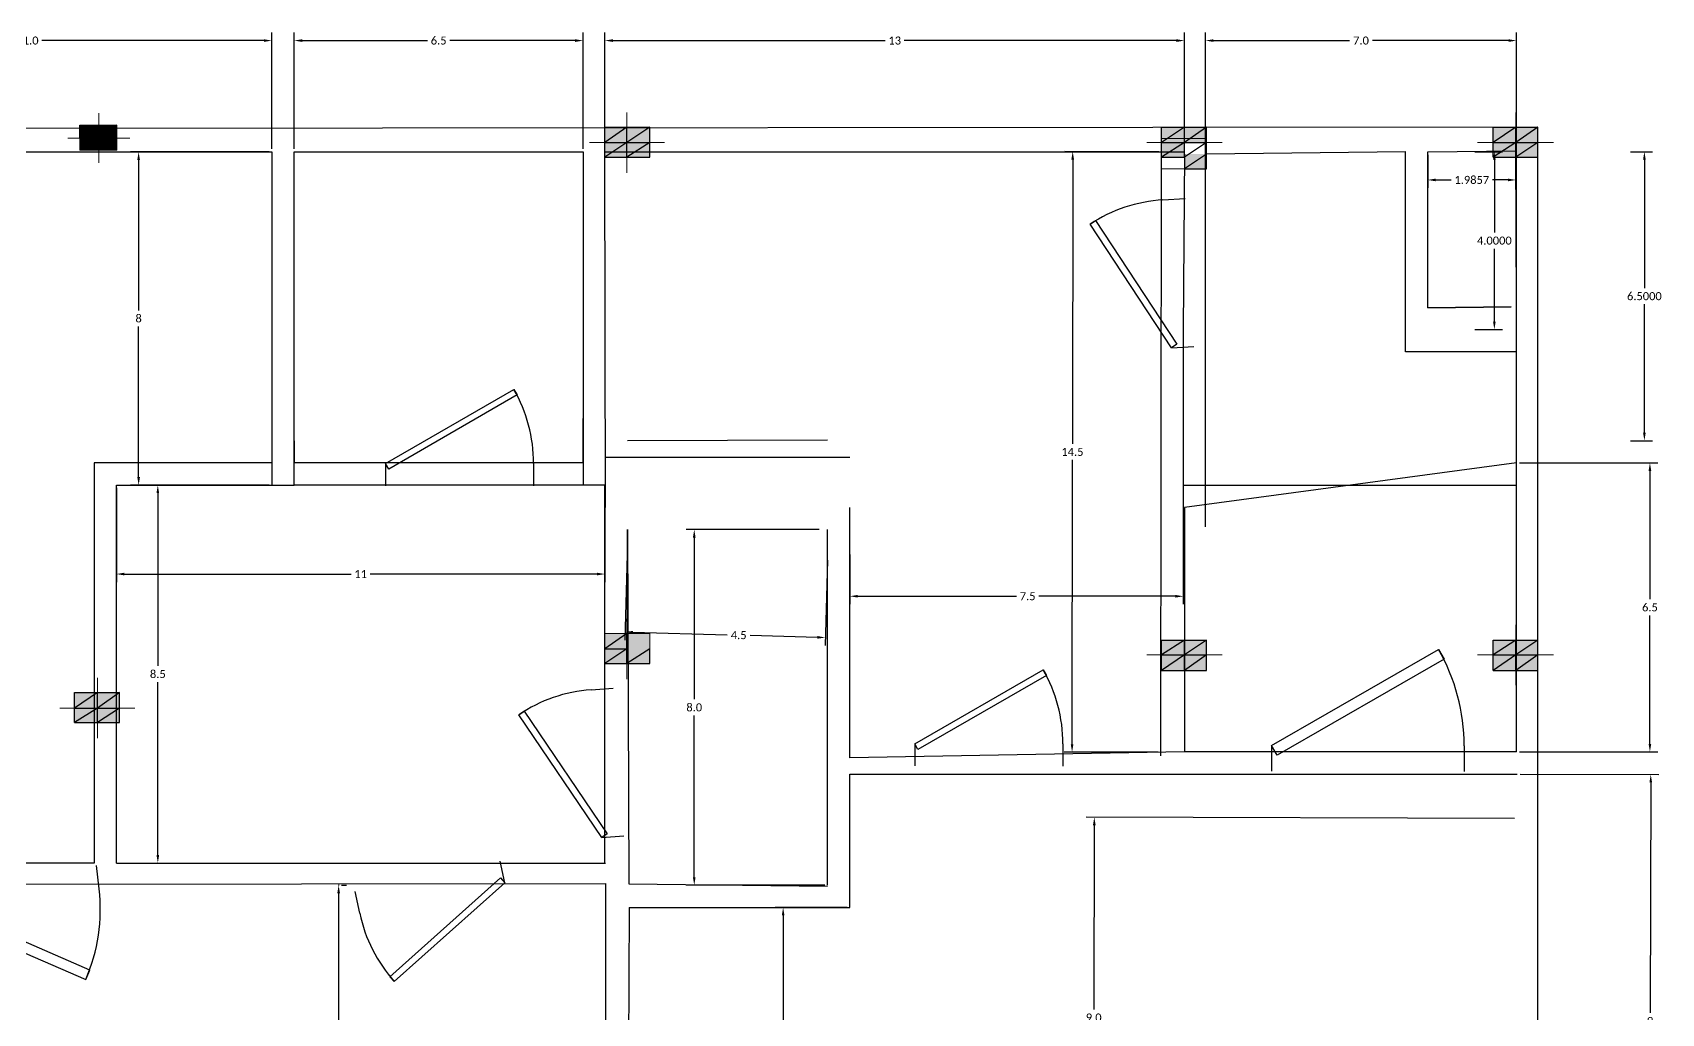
# Model space of a CAD drawing. Header units: feet. Extents: x 12482 to 12686, y -990 to -840.
# Drawn here: x 12614.11 to 12650.76, y -917.88 to -895.82 of the extents above; entities that cross this region are included whole.
import ezdxf

# ---------------------------------------------------------------- set-up
doc = ezdxf.new("R2010")
doc.units = ezdxf.units.FT
doc.layers.get('0').update_dxf_attribs({"true_color": 0xffffff})
doc.layers.add('Layer1', color=7, linetype='Continuous')
doc.styles.get("Standard").update_dxf_attribs({"font": 'calibri.ttf'})
doc.dimstyles.get("Standard").update_dxf_attribs({"dimtxt": 0.18, "dimasz": 0.18, "dimexe": 0.18, "dimexo": 0.0625, "dimgap": 0.09, "dimtad": 0, "dimtih": 1, "dimtoh": 1, "dimdec": 4, "dimzin": 0, "dimdsep": 46, "dimtxsty": 'Standard', "dimcen": 0.09, "dimadec": 0, "dimazin": 0, "dimtfac": 1, "dimtdec": 4, "dimtofl": 0, "dimtmove": 0, "dimatfit": 3, "dimfxl": 1, "dimtolj": 1, "dimtzin": 0, "dimarcsym": 0})

# ---------------------------------------------------------------- blocks, each defined once
blk = doc.blocks.new('*U32')
at = {"transparency": 33554687}
for p, q in [((0, 0), (0, 100)), ((750, 0), (750, 100))]:
    blk.add_line(p, q, dxfattribs=at)
blk.add_lwpolyline([(0, 0), (649.5, -375), (671.4, -337.1), (21.9, 37.9)], close=True, dxfattribs=at)
blk.add_arc((0, 0), 750, 330, 0, dxfattribs=at)
blk = doc.blocks.new('*U10')
for p, q in [((0, 0), (0, -100)), ((750, 0), (750, -100))]:
    blk.add_line(p, q)
blk.add_lwpolyline([(0, 0), (649.5, 375), (671.4, 337.1), (21.9, -37.9)], close=True)
blk.add_arc((0, 0), 750, 0, 30)
blk = doc.blocks.new('*U30')
at = {"transparency": 33554687}
for p, q in [((0, 0), (0, -6)), ((40, 0), (40, -6))]:
    blk.add_line(p, q, dxfattribs=at)
blk.add_lwpolyline([(0, 0), (34.64, 20), (35.52, 18.48), (0.87, -1.52)], close=True, dxfattribs=at)
blk.add_arc((0, 0), 40, 0, 30, dxfattribs=at)
blk = doc.blocks.new('*U31')
at = {"transparency": 33554687}
for p, q in [((0, 0), (0, -6)), ((40, 0), (40, -6))]:
    blk.add_line(p, q, dxfattribs=at)
blk.add_lwpolyline([(0, 0), (34.64, 20), (35.52, 18.48), (0.87, -1.52)], close=True, dxfattribs=at)
blk.add_arc((0, 0), 40, 0, 30, dxfattribs=at)
blk = doc.blocks.new('*D38')
at = {"layer": 'Defpoints', "color": 0, "transparency": 16777216}
for p in [(12619.5, -896), (12608.5, -898.5), (12619.5, -898.5)]:
    blk.add_point(p, dxfattribs=at)
at = {"layer": 'Layer1', "color": 0, "lineweight": -2, "transparency": 16777216}
for p, q in [((12608.5, -898.438), (12608.5, -895.82)), ((12619.5, -898.438), (12619.5, -895.82)), ((12608.68, -896), (12613.676, -896)), ((12619.32, -896), (12614.324, -896))]:
    blk.add_line(p, q, dxfattribs=at)
at = {"layer": 'Layer1', "color": 0, "transparency": 16777216}
for points in [[(12608.68, -895.97), (12608.68, -896.03), (12608.5, -896)], [(12619.32, -895.97), (12619.32, -896.03), (12619.5, -896)]]:
    blk.add_solid(points, dxfattribs=at)
at = {"layer": 'Layer1', "color": 0, "transparency": 16777216, "insert": (12614, -896), "char_height": 0.18, "attachment_point": 5}
blk.add_mtext('\\A1;11.0', dxfattribs=at)
blk = doc.blocks.new('*D39')
at = {"layer": 'Defpoints', "color": 0, "transparency": 16777216}
for p in [(12619.5, -898.506), (12616.5, -906), (12619.5, -906)]:
    blk.add_point(p, dxfattribs=at)
at = {"layer": 'Layer1', "color": 0, "lineweight": -2, "transparency": 16777216}
for p, q in [((12619.438, -898.506), (12616.32, -898.506)), ((12616.5, -898.686), (12616.5, -902.068)), ((12616.5, -905.82), (12616.5, -902.432)), ((12619.438, -906), (12616.32, -906))]:
    blk.add_line(p, q, dxfattribs=at)
at = {"layer": 'Layer1', "color": 0, "transparency": 16777216}
for points in [[(12616.47, -898.686), (12616.53, -898.686), (12616.5, -898.506)], [(12616.47, -905.82), (12616.53, -905.82), (12616.5, -906)]]:
    blk.add_solid(points, dxfattribs=at)
at = {"layer": 'Layer1', "color": 0, "transparency": 16777216, "insert": (12616.5, -902.25), "char_height": 0.18, "attachment_point": 5}
blk.add_mtext('\\A1;8', dxfattribs=at)
blk = doc.blocks.new('*D40')
at = {"layer": 'Defpoints', "color": 0, "transparency": 16777216}
for p in [(12626.5, -896), (12620, -898.5), (12626.5, -898.5)]:
    blk.add_point(p, dxfattribs=at)
at = {"layer": 'Layer1', "color": 0, "lineweight": -2, "transparency": 16777216}
for p, q in [((12620, -898.4375), (12620, -895.82)), ((12626.5, -898.4375), (12626.5, -895.82)), ((12620.18, -896), (12622.9962, -896)), ((12626.32, -896), (12623.5038, -896))]:
    blk.add_line(p, q, dxfattribs=at)
at = {"layer": 'Layer1', "color": 0, "transparency": 16777216}
for points in [[(12620.18, -895.97), (12620.18, -896.03), (12620, -896)], [(12626.32, -895.97), (12626.32, -896.03), (12626.5, -896)]]:
    blk.add_solid(points, dxfattribs=at)
at = {"layer": 'Layer1', "color": 0, "transparency": 16777216, "insert": (12623.25, -896), "char_height": 0.18, "attachment_point": 5}
blk.add_mtext('\\A1;6.5', dxfattribs=at)
blk = doc.blocks.new('*D41')
at = {"layer": 'Defpoints', "color": 0, "transparency": 16777216}
for p in [(12640.029, -896), (12626.99, -898.5), (12640.029, -898.5)]:
    blk.add_point(p, dxfattribs=at)
at = {"layer": 'Layer1', "color": 0, "lineweight": -2, "transparency": 16777216}
for p, q in [((12626.99, -898.438), (12626.99, -895.82)), ((12640.029, -898.438), (12640.029, -895.82)), ((12627.17, -896), (12633.297, -896)), ((12639.849, -896), (12633.723, -896))]:
    blk.add_line(p, q, dxfattribs=at)
at = {"layer": 'Layer1', "color": 0, "transparency": 16777216}
for points in [[(12627.17, -895.97), (12627.17, -896.03), (12626.99, -896)], [(12639.849, -895.97), (12639.849, -896.03), (12640.029, -896)]]:
    blk.add_solid(points, dxfattribs=at)
at = {"layer": 'Layer1', "color": 0, "transparency": 16777216, "insert": (12633.51, -896), "char_height": 0.18, "attachment_point": 5}
blk.add_mtext('\\A1;13', dxfattribs=at)
blk = doc.blocks.new('*D42')
at = {"layer": 'Defpoints', "color": 0, "transparency": 16777216}
for p in [(12647.5, -896), (12640.5, -907), (12647.5, -907)]:
    blk.add_point(p, dxfattribs=at)
at = {"layer": 'Layer1', "color": 0, "lineweight": -2, "transparency": 16777216}
for p, q in [((12640.5, -906.938), (12640.5, -895.82)), ((12647.5, -906.938), (12647.5, -895.82)), ((12640.68, -896), (12643.742, -896)), ((12647.32, -896), (12644.258, -896))]:
    blk.add_line(p, q, dxfattribs=at)
at = {"layer": 'Layer1', "color": 0, "transparency": 16777216}
for points in [[(12640.68, -895.97), (12640.68, -896.03), (12640.5, -896)], [(12647.32, -895.97), (12647.32, -896.03), (12647.5, -896)]]:
    blk.add_solid(points, dxfattribs=at)
at = {"layer": 'Layer1', "color": 0, "transparency": 16777216, "insert": (12644, -896), "char_height": 0.18, "attachment_point": 5}
blk.add_mtext('\\A1;7.0', dxfattribs=at)
blk = doc.blocks.new('*D43')
at = {"layer": 'Defpoints', "color": 0, "transparency": 16777216}
for p in [(12647.517, -912.5), (12647.486, -922.513), (12650.488, -922.522)]:
    blk.add_point(p, dxfattribs=at)
at = {"layer": 'Layer1', "color": 0, "lineweight": -2, "transparency": 16777216}
for p, q in [((12647.579, -912.5), (12650.698, -912.51)), ((12650.518, -912.689), (12650.502, -917.872)), ((12650.488, -922.342), (12650.501, -918.236)), ((12647.549, -922.513), (12650.668, -922.523))]:
    blk.add_line(p, q, dxfattribs=at)
at = {"layer": 'Layer1', "color": 0, "transparency": 16777216}
for points in [[(12650.488, -912.689), (12650.548, -912.689), (12650.518, -912.509)], [(12650.458, -922.342), (12650.518, -922.342), (12650.488, -922.522)]]:
    blk.add_solid(points, dxfattribs=at)
at = {"layer": 'Layer1', "color": 0, "transparency": 16777216, "insert": (12650.501, -918.054), "char_height": 0.18, "attachment_point": 5}
blk.add_mtext('\\A1;9', dxfattribs=at)
blk = doc.blocks.new('*D44')
at = {"layer": 'Defpoints', "color": 0, "transparency": 16777216}
for p in [(12647.5, -905.5), (12647.5, -912), (12650.5, -912)]:
    blk.add_point(p, dxfattribs=at)
at = {"layer": 'Layer1', "color": 0, "lineweight": -2, "transparency": 16777216}
for p, q in [((12647.563, -905.5), (12650.68, -905.5)), ((12650.5, -905.68), (12650.5, -908.568)), ((12650.5, -911.82), (12650.5, -908.932)), ((12647.563, -912), (12650.68, -912))]:
    blk.add_line(p, q, dxfattribs=at)
at = {"layer": 'Layer1', "color": 0, "transparency": 16777216}
for points in [[(12650.47, -905.68), (12650.53, -905.68), (12650.5, -905.5)], [(12650.47, -911.82), (12650.53, -911.82), (12650.5, -912)]]:
    blk.add_solid(points, dxfattribs=at)
at = {"layer": 'Layer1', "color": 0, "transparency": 16777216, "insert": (12650.5, -908.75), "char_height": 0.18, "attachment_point": 5}
blk.add_mtext('\\A1;6.5', dxfattribs=at)
blk = doc.blocks.new('*D45')
at = {"layer": 'Defpoints', "color": 0, "transparency": 16777216}
for p in [(12632.5, -915.5), (12631, -922.513), (12632.5, -922.513)]:
    blk.add_point(p, dxfattribs=at)
at = {"layer": 'Layer1', "color": 0, "lineweight": -2, "transparency": 16777216}
for p, q in [((12632.438, -915.5), (12630.82, -915.5)), ((12631, -915.68), (12631, -918.824)), ((12631, -922.333), (12631, -919.189)), ((12632.438, -922.513), (12630.82, -922.513))]:
    blk.add_line(p, q, dxfattribs=at)
at = {"layer": 'Layer1', "color": 0, "transparency": 16777216}
for points in [[(12630.97, -915.68), (12631.03, -915.68), (12631, -915.5)], [(12630.97, -922.333), (12631.03, -922.333), (12631, -922.513)]]:
    blk.add_solid(points, dxfattribs=at)
at = {"layer": 'Layer1', "color": 0, "transparency": 16777216, "insert": (12631, -919.006), "char_height": 0.18, "attachment_point": 5}
blk.add_mtext('\\A1;6', dxfattribs=at)
blk = doc.blocks.new('*D46')
at = {"layer": 'Defpoints', "color": 0, "transparency": 16777216}
for p in [(12621, -915), (12621, -922.513), (12621, -922.513)]:
    blk.add_point(p, dxfattribs=at)
at = {"layer": 'Layer1', "color": 0, "lineweight": -2, "transparency": 16777216}
for p, q in [((12621.063, -915), (12621.18, -915)), ((12621, -915.18), (12621, -918.574)), ((12621, -922.333), (12621, -918.939)), ((12621.063, -922.513), (12621.18, -922.513))]:
    blk.add_line(p, q, dxfattribs=at)
at = {"layer": 'Layer1', "color": 0, "transparency": 16777216}
for points in [[(12620.97, -915.18), (12621.03, -915.18), (12621, -915)], [(12620.97, -922.333), (12621.03, -922.333), (12621, -922.513)]]:
    blk.add_solid(points, dxfattribs=at)
at = {"layer": 'Layer1', "color": 0, "transparency": 16777216, "insert": (12621, -918.756), "char_height": 0.18, "attachment_point": 5}
blk.add_mtext('\\A1;6.5', dxfattribs=at)
blk = doc.blocks.new('*D47')
at = {"layer": 'Defpoints', "color": 0, "transparency": 16777216}
for p in [(12616, -906), (12616.932, -906), (12616, -914.5)]:
    blk.add_point(p, dxfattribs=at)
at = {"layer": 'Layer1', "color": 0, "lineweight": -2, "transparency": 16777216}
for p, q in [((12616.063, -906), (12617.112, -906)), ((12616.932, -906.18), (12616.932, -910.068)), ((12616.932, -914.32), (12616.932, -910.432)), ((12616.063, -914.5), (12617.112, -914.5))]:
    blk.add_line(p, q, dxfattribs=at)
at = {"layer": 'Layer1', "color": 0, "transparency": 16777216}
for points in [[(12616.902, -906.18), (12616.962, -906.18), (12616.932, -906)], [(12616.902, -914.32), (12616.962, -914.32), (12616.932, -914.5)]]:
    blk.add_solid(points, dxfattribs=at)
at = {"layer": 'Layer1', "color": 0, "transparency": 16777216, "insert": (12616.932, -910.25), "char_height": 0.18, "attachment_point": 5}
blk.add_mtext('\\A1;8.5', dxfattribs=at)
blk = doc.blocks.new('*D48')
at = {"layer": 'Defpoints', "color": 0, "transparency": 16777216}
for p in [(12616, -906), (12626.99, -906), (12616, -908)]:
    blk.add_point(p, dxfattribs=at)
at = {"layer": 'Layer1', "color": 0, "lineweight": -2, "transparency": 16777216}
for p, q in [((12616, -906.063), (12616, -908.18)), ((12626.99, -906.063), (12626.99, -908.18)), ((12616.18, -908), (12621.281, -908)), ((12626.81, -908), (12621.709, -908))]:
    blk.add_line(p, q, dxfattribs=at)
at = {"layer": 'Layer1', "color": 0, "transparency": 16777216}
for points in [[(12616.18, -907.97), (12616.18, -908.03), (12616, -908)], [(12626.81, -907.97), (12626.81, -908.03), (12626.99, -908)]]:
    blk.add_solid(points, dxfattribs=at)
at = {"layer": 'Layer1', "color": 0, "transparency": 16777216, "insert": (12621.495, -908), "char_height": 0.18, "attachment_point": 5}
blk.add_mtext('\\A1;11', dxfattribs=at)
blk = doc.blocks.new('*D51')
at = {"layer": 'Defpoints', "color": 0, "transparency": 16777216}
for p in [(12627.492, -907.5), (12632, -907.625), (12631.95, -909.429)]:
    blk.add_point(p, dxfattribs=at)
at = {"layer": 'Layer1', "color": 0, "lineweight": -2, "transparency": 16777216}
for p, q in [((12627.491, -907.563), (12627.437, -909.484)), ((12631.998, -907.687), (12631.945, -909.609)), ((12627.622, -909.309), (12629.742, -909.368)), ((12631.77, -909.424), (12630.258, -909.382))]:
    blk.add_line(p, q, dxfattribs=at)
at = {"layer": 'Layer1', "color": 0, "transparency": 16777216}
for points in [[(12627.623, -909.279), (12627.621, -909.339), (12627.442, -909.304)], [(12631.771, -909.394), (12631.769, -909.454), (12631.95, -909.429)]]:
    blk.add_solid(points, dxfattribs=at)
at = {"layer": 'Layer1', "color": 0, "transparency": 16777216, "insert": (12630, -909.375), "char_height": 0.18, "attachment_point": 5}
blk.add_mtext('\\A1;4.5', dxfattribs=at)
blk = doc.blocks.new('*D52')
at = {"layer": 'Defpoints', "color": 0, "transparency": 16777216}
for p in [(12629, -907), (12631.875, -907), (12632, -915)]:
    blk.add_point(p, dxfattribs=at)
at = {"layer": 'Layer1', "color": 0, "lineweight": -2, "transparency": 16777216}
for p, q in [((12631.813, -907), (12628.82, -907)), ((12629, -907.18), (12629, -910.818)), ((12629, -914.82), (12629, -911.182)), ((12631.938, -915), (12628.82, -915))]:
    blk.add_line(p, q, dxfattribs=at)
at = {"layer": 'Layer1', "color": 0, "transparency": 16777216}
for points in [[(12628.97, -907.18), (12629.03, -907.18), (12629, -907)], [(12628.97, -914.82), (12629.03, -914.82), (12629, -915)]]:
    blk.add_solid(points, dxfattribs=at)
at = {"layer": 'Layer1', "color": 0, "transparency": 16777216, "insert": (12629, -911), "char_height": 0.18, "attachment_point": 5}
blk.add_mtext('\\A1;8.0', dxfattribs=at)
blk = doc.blocks.new('*D53')
at = {"layer": 'Defpoints', "color": 0, "transparency": 16777216}
for p in [(12640, -905.5), (12632.5, -907.5), (12640, -908.5)]:
    blk.add_point(p, dxfattribs=at)
at = {"layer": 'Layer1', "color": 0, "lineweight": -2, "transparency": 16777216}
for p, q in [((12640, -905.562), (12640, -908.68)), ((12632.5, -907.562), (12632.5, -908.68)), ((12632.68, -908.5), (12636.246, -908.5)), ((12639.82, -908.5), (12636.754, -908.5))]:
    blk.add_line(p, q, dxfattribs=at)
at = {"layer": 'Layer1', "color": 0, "transparency": 16777216}
for points in [[(12632.68, -908.47), (12632.68, -908.53), (12632.5, -908.5)], [(12639.82, -908.47), (12639.82, -908.53), (12640, -908.5)]]:
    blk.add_solid(points, dxfattribs=at)
at = {"layer": 'Layer1', "color": 0, "transparency": 16777216, "insert": (12636.5, -908.5), "char_height": 0.18, "attachment_point": 5}
blk.add_mtext('\\A1;7.5', dxfattribs=at)
blk = doc.blocks.new('*D54')
at = {"layer": 'Defpoints', "color": 0, "transparency": 16777216}
for p in [(12637.514, -898.498), (12639.514, -898.5), (12639.5, -912.01)]:
    blk.add_point(p, dxfattribs=at)
at = {"layer": 'Layer1', "color": 0, "lineweight": -2, "transparency": 16777216}
for p, q in [((12639.452, -898.5), (12637.334, -898.498)), ((12637.514, -898.678), (12637.507, -905.071)), ((12637.5, -911.828), (12637.507, -905.434)), ((12639.438, -912.01), (12637.32, -912.007))]:
    blk.add_line(p, q, dxfattribs=at)
at = {"layer": 'Layer1', "color": 0, "transparency": 16777216}
for points in [[(12637.484, -898.678), (12637.544, -898.678), (12637.514, -898.498)], [(12637.47, -911.828), (12637.53, -911.828), (12637.5, -912.008)]]:
    blk.add_solid(points, dxfattribs=at)
at = {"layer": 'Layer1', "color": 0, "transparency": 16777216, "insert": (12637.507, -905.253), "char_height": 0.18, "attachment_point": 5}
blk.add_mtext('\\A1;14.5', dxfattribs=at)
blk = doc.blocks.new('*D55')
at = {"layer": 'Defpoints', "color": 0, "transparency": 16777216}
for p in [(12638, -913.471), (12647.514, -913.5), (12647.486, -922.513)]:
    blk.add_point(p, dxfattribs=at)
at = {"layer": 'Layer1', "color": 0, "lineweight": -2, "transparency": 16777216}
for p, q in [((12647.451, -913.5), (12637.82, -913.47)), ((12638, -913.651), (12637.987, -917.795)), ((12637.973, -922.303), (12637.986, -918.159)), ((12647.424, -922.513), (12637.792, -922.483))]:
    blk.add_line(p, q, dxfattribs=at)
at = {"layer": 'Layer1', "color": 0, "transparency": 16777216}
for points in [[(12637.97, -913.651), (12638.03, -913.651), (12638, -913.471)], [(12637.943, -922.303), (12638.003, -922.304), (12637.972, -922.483)]]:
    blk.add_solid(points, dxfattribs=at)
at = {"layer": 'Layer1', "color": 0, "transparency": 16777216, "insert": (12637.986, -917.977), "char_height": 0.18, "attachment_point": 5}
blk.add_mtext('\\A1;9.0', dxfattribs=at)
blk = doc.blocks.new('*D56')
at = {"layer": 'Defpoints', "color": 0, "transparency": 16777216}
for p in [(12646.5, -898.5), (12646.5, -902.5), (12647, -902.5)]:
    blk.add_point(p, dxfattribs=at)
at = {"layer": 'Layer1', "color": 0, "lineweight": -2, "transparency": 16777216}
for p, q in [((12646.563, -898.5), (12647.18, -898.5)), ((12647, -898.68), (12647, -900.318)), ((12647, -902.32), (12647, -900.682)), ((12646.563, -902.5), (12647.18, -902.5))]:
    blk.add_line(p, q, dxfattribs=at)
at = {"layer": 'Layer1', "color": 0, "transparency": 16777216}
for points in [[(12646.97, -898.68), (12647.03, -898.68), (12647, -898.5)], [(12646.97, -902.32), (12647.03, -902.32), (12647, -902.5)]]:
    blk.add_solid(points, dxfattribs=at)
at = {"layer": 'Layer1', "color": 0, "transparency": 16777216, "insert": (12647, -900.5), "char_height": 0.18, "attachment_point": 5}
blk.add_mtext('\\A1;4.0000', dxfattribs=at)
blk = doc.blocks.new('*D101')
at = {"layer": 'Defpoints', "color": 0, "transparency": 16777216}
for p in [(12650, -898.5), (12650.375, -898.5), (12650, -905)]:
    blk.add_point(p, dxfattribs=at)
at = {"layer": 'Layer1', "color": 0, "lineweight": -2, "transparency": 16777216}
for p, q in [((12650.063, -898.5), (12650.555, -898.5)), ((12650.375, -898.68), (12650.375, -901.568)), ((12650.375, -904.82), (12650.375, -901.932)), ((12650.063, -905), (12650.555, -905))]:
    blk.add_line(p, q, dxfattribs=at)
at = {"layer": 'Layer1', "color": 0, "transparency": 16777216}
for points in [[(12650.345, -898.68), (12650.405, -898.68), (12650.375, -898.5)], [(12650.345, -904.82), (12650.405, -904.82), (12650.375, -905)]]:
    blk.add_solid(points, dxfattribs=at)
at = {"layer": 'Layer1', "color": 0, "transparency": 16777216, "insert": (12650.375, -901.75), "char_height": 0.18, "attachment_point": 5}
blk.add_mtext('\\A1;6.5000', dxfattribs=at)
blk = doc.blocks.new('*D102')
at = {"layer": 'Defpoints', "color": 0, "transparency": 16777216}
for p in [(12645.5, -898.51), (12647.486, -898.483), (12645.5, -899.135)]:
    blk.add_point(p, dxfattribs=at)
at = {"layer": 'Layer1', "color": 0, "lineweight": -2, "transparency": 16777216}
for p, q in [((12645.5, -898.573), (12645.5, -899.315)), ((12647.486, -898.546), (12647.486, -899.315)), ((12645.68, -899.135), (12646.026, -899.135)), ((12647.306, -899.135), (12646.959, -899.135))]:
    blk.add_line(p, q, dxfattribs=at)
at = {"layer": 'Layer1', "color": 0, "transparency": 16777216}
for points in [[(12645.68, -899.105), (12645.68, -899.165), (12645.5, -899.135)], [(12647.306, -899.105), (12647.306, -899.165), (12647.486, -899.135)]]:
    blk.add_solid(points, dxfattribs=at)
at = {"layer": 'Layer1', "color": 0, "transparency": 16777216, "insert": (12646.493, -899.135), "char_height": 0.18, "attachment_point": 5}
blk.add_mtext('\\A1;1.9857', dxfattribs=at)

msp = doc.modelspace()

# ---------------------------------------------------------------- hatches: boundary and pattern name
at = {"true_color": 0x000001, "transparency": 33554687}
h = msp.add_hatch(color=1, dxfattribs=at)
h.paths.add_polyline_path([(12615.60183, -898.19212), (12615.60183, -897.90312), (12615.17683, -898.19212)])
h.paths.add_polyline_path([(12615.60183, -897.90312), (12615.17683, -898.19212), (12615.17683, -897.90312)])
h = msp.add_hatch(color=1, dxfattribs=at)
h.paths.add_polyline_path([(12616.00982, -898.19212), (12616.00982, -897.90312), (12615.60183, -898.19212)])
h.paths.add_polyline_path([(12616.00982, -897.90312), (12615.60183, -898.19212), (12615.60183, -897.90312)])
h = msp.add_hatch(color=1, dxfattribs=at)
h.paths.add_polyline_path([(12627.48485, -898.29494), (12627.48485, -897.94478), (12626.99049, -898.29494)])
h.paths.add_polyline_path([(12627.48485, -897.94478), (12626.99049, -898.29494), (12626.99049, -897.94478)])
h = msp.add_hatch(color=1, dxfattribs=at)
h.paths.add_polyline_path([(12627.9998, -898.29494), (12627.9998, -897.94478), (12627.48485, -898.29494)])
h.paths.add_polyline_path([(12627.9998, -897.94478), (12627.48485, -898.29494), (12627.48485, -897.94478)])
h = msp.add_hatch(color=1, dxfattribs=at)
h.paths.add_polyline_path([(12640.02912, -898.29494), (12640.02912, -897.94478), (12639.51417, -898.29494)])
h.paths.add_polyline_path([(12640.02912, -897.94478), (12639.51417, -898.29494), (12639.51417, -897.94478)])
h = msp.add_hatch(color=1, dxfattribs=at)
h.paths.add_polyline_path([(12640.52348, -898.29494), (12640.52348, -897.94478), (12640.02912, -898.29494)])
h.paths.add_polyline_path([(12640.52348, -897.94478), (12640.02912, -898.29494), (12640.02912, -897.94478)])
h = msp.add_hatch(color=1, dxfattribs=at)
h.paths.add_polyline_path([(12647.48565, -898.29494), (12647.48565, -897.94478), (12646.9707, -898.29494)])
h.paths.add_polyline_path([(12647.48565, -897.94478), (12646.9707, -898.29494), (12646.9707, -897.94478)])
h = msp.add_hatch(color=1, dxfattribs=at)
h.paths.add_polyline_path([(12647.98001, -898.29494), (12647.98001, -897.94478), (12647.48565, -898.29494)])
h.paths.add_polyline_path([(12647.98001, -897.94478), (12647.48565, -898.29494), (12647.48565, -897.94478)])
h = msp.add_hatch(color=1, dxfattribs=at)
h.paths.add_polyline_path([(12615.60183, -898.46412), (12615.60183, -898.19212), (12615.17683, -898.46412)])
h.paths.add_polyline_path([(12615.60183, -898.19212), (12615.17683, -898.46412), (12615.17683, -898.19212)])
h = msp.add_hatch(color=1, dxfattribs=at)
h.paths.add_polyline_path([(12616.00982, -898.46412), (12616.00982, -898.19212), (12615.60183, -898.46412)])
h.paths.add_polyline_path([(12616.00982, -898.19212), (12615.60183, -898.46412), (12615.60183, -898.19212)])
h = msp.add_hatch(color=1, dxfattribs=at)
h.paths.add_polyline_path([(12627.48485, -898.62451), (12627.48485, -898.29494), (12626.99049, -898.62451)])
h.paths.add_polyline_path([(12627.48485, -898.29494), (12626.99049, -898.62451), (12626.99049, -898.29494)])
h = msp.add_hatch(color=1, dxfattribs=at)
h.paths.add_polyline_path([(12627.9998, -898.62451), (12627.9998, -898.29494), (12627.48485, -898.62451)])
h.paths.add_polyline_path([(12627.9998, -898.29494), (12627.48485, -898.62451), (12627.48485, -898.29494)])
h = msp.add_hatch(color=1, dxfattribs=at)
h.paths.add_polyline_path([(12640.02912, -898.62451), (12640.02912, -898.29494), (12639.51417, -898.62451)])
h.paths.add_polyline_path([(12640.02912, -898.29494), (12639.51417, -898.62451), (12639.51417, -898.29494)])
h = msp.add_hatch(color=1, dxfattribs=at)
h.paths.add_polyline_path([(12647.48565, -898.62451), (12647.48565, -898.29494), (12646.9707, -898.62451)])
h.paths.add_polyline_path([(12647.48565, -898.29494), (12646.9707, -898.62451), (12646.9707, -898.29494)])
h = msp.add_hatch(color=1, dxfattribs=at)
h.paths.add_polyline_path([(12647.98001, -898.62451), (12647.98001, -898.29494), (12647.48565, -898.62451)])
h.paths.add_polyline_path([(12647.98001, -898.29494), (12647.48565, -898.62451), (12647.48565, -898.29494)])
h = msp.add_hatch(color=1, dxfattribs=at)
h.paths.add_polyline_path([(12640.52465, -898.88125), (12640.52465, -898.55168), (12640.03029, -898.88125)])
h.paths.add_polyline_path([(12640.52465, -898.55168), (12640.03029, -898.88125), (12640.03029, -898.55168)])
h = msp.add_hatch(color=1, dxfattribs=at)
h.paths.add_polyline_path([(12627.48485, -909.68447), (12627.48485, -909.3343), (12626.99049, -909.68447)])
h.paths.add_polyline_path([(12627.48485, -909.3343), (12626.99049, -909.68447), (12626.99049, -909.3343)])
h = msp.add_hatch(color=1, dxfattribs=at)
h.paths.add_polyline_path([(12627.9998, -909.68447), (12627.9998, -909.3343), (12627.48485, -909.68447)])
h.paths.add_polyline_path([(12627.9998, -909.3343), (12627.48485, -909.68447), (12627.48485, -909.3343)])
h = msp.add_hatch(color=1, dxfattribs=at)
h.paths.add_polyline_path([(12640.02912, -909.81862), (12640.02912, -909.48905), (12639.51417, -909.81862)])
h.paths.add_polyline_path([(12640.02912, -909.48905), (12639.51417, -909.81862), (12639.51417, -909.48905)])
h = msp.add_hatch(color=1, dxfattribs=at)
h.paths.add_polyline_path([(12640.52348, -909.81862), (12640.52348, -909.48905), (12640.02912, -909.81862)])
h.paths.add_polyline_path([(12640.52348, -909.48905), (12640.02912, -909.81862), (12640.02912, -909.48905)])
h = msp.add_hatch(color=1, dxfattribs=at)
h.paths.add_polyline_path([(12647.48565, -909.81862), (12647.48565, -909.48905), (12646.9707, -909.81862)])
h.paths.add_polyline_path([(12647.48565, -909.48905), (12646.9707, -909.81862), (12646.9707, -909.48905)])
h = msp.add_hatch(color=1, dxfattribs=at)
h.paths.add_polyline_path([(12647.98001, -909.81862), (12647.98001, -909.48905), (12647.48565, -909.81862)])
h.paths.add_polyline_path([(12647.98001, -909.48905), (12647.48565, -909.81862), (12647.48565, -909.48905)])
h = msp.add_hatch(color=1, dxfattribs=at)
h.paths.add_polyline_path([(12627.48485, -910.01404), (12627.48485, -909.68447), (12626.99049, -910.01404)])
h.paths.add_polyline_path([(12627.48485, -909.68447), (12626.99049, -910.01404), (12626.99049, -909.68447)])
h = msp.add_hatch(color=1, dxfattribs=at)
h.paths.add_polyline_path([(12627.9998, -910.01404), (12627.9998, -909.68447), (12627.48485, -910.01404)])
h.paths.add_polyline_path([(12627.9998, -909.68447), (12627.48485, -910.01404), (12627.48485, -909.68447)])
h = msp.add_hatch(color=1, dxfattribs=at)
h.paths.add_polyline_path([(12640.02912, -910.16879), (12640.02912, -909.81862), (12639.51417, -910.16879)])
h.paths.add_polyline_path([(12640.02912, -909.81862), (12639.51417, -910.16879), (12639.51417, -909.81862)])
h = msp.add_hatch(color=1, dxfattribs=at)
h.paths.add_polyline_path([(12640.52348, -910.16879), (12640.52348, -909.81862), (12640.02912, -910.16879)])
h.paths.add_polyline_path([(12640.52348, -909.81862), (12640.02912, -910.16879), (12640.02912, -909.81862)])
h = msp.add_hatch(color=1, dxfattribs=at)
h.paths.add_polyline_path([(12647.48565, -910.16879), (12647.48565, -909.81862), (12646.9707, -910.16879)])
h.paths.add_polyline_path([(12647.48565, -909.81862), (12646.9707, -910.16879), (12646.9707, -909.81862)])
h = msp.add_hatch(color=1, dxfattribs=at)
h.paths.add_polyline_path([(12647.98001, -910.16879), (12647.98001, -909.81862), (12647.48565, -910.16879)])
h.paths.add_polyline_path([(12647.98001, -909.81862), (12647.48565, -910.16879), (12647.48565, -909.81862)])
h = msp.add_hatch(color=1, dxfattribs=at)
h.paths.add_polyline_path([(12615.57324, -911.01331), (12615.57324, -910.66315), (12615.05828, -911.01331)])
h.paths.add_polyline_path([(12615.57324, -910.66315), (12615.05828, -911.01331), (12615.05828, -910.66315)])
h = msp.add_hatch(color=1, dxfattribs=at)
h.paths.add_polyline_path([(12616.06759, -911.01331), (12616.06759, -910.66315), (12615.57324, -911.01331)])
h.paths.add_polyline_path([(12616.06759, -910.66315), (12615.57324, -911.01331), (12615.57324, -910.66315)])
h = msp.add_hatch(color=1, dxfattribs=at)
h.paths.add_polyline_path([(12615.57324, -911.34289), (12615.57324, -911.01331), (12615.05828, -911.34289)])
h.paths.add_polyline_path([(12615.57324, -911.01331), (12615.05828, -911.34289), (12615.05828, -911.01331)])
h = msp.add_hatch(color=1, dxfattribs=at)
h.paths.add_polyline_path([(12616.06759, -911.34289), (12616.06759, -911.01331), (12615.57324, -911.34289)])
h.paths.add_polyline_path([(12616.06759, -911.01331), (12615.57324, -911.34289), (12615.57324, -911.01331)])

# ---------------------------------------------------------------- linework, layer by layer
at = {"color": 1, "linetype": 'Continuous', "lineweight": 9, "true_color": 0x000001, "transparency": 33554687}
for p, q in [((12615.60183, -898.75311), (12615.60183, -897.63112)), ((12627.48485, -898.97468), (12627.48485, -897.6152)), ((12640.02912, -898.97468), (12640.02912, -897.6152)), ((12647.48565, -898.97468), (12647.48565, -897.6152)), ((12616.29882, -898.19212), (12614.90484, -898.19212)), ((12628.32937, -898.29494), (12626.64032, -898.29494)), ((12640.87365, -898.29494), (12639.1846, -898.29494)), ((12648.33018, -898.29494), (12646.62053, -898.29494)), ((12627.48485, -910.36421), (12627.48485, -909.00473)), ((12640.02912, -910.49836), (12640.02912, -909.13888)), ((12647.48565, -910.49836), (12647.48565, -909.13888)), ((12640.87365, -909.81862), (12639.1846, -909.81862)), ((12648.33018, -909.81862), (12646.62053, -909.81862)), ((12615.57324, -911.69305), (12615.57324, -910.33358)), ((12616.41776, -911.01331), (12614.72871, -911.01331))]:
    msp.add_line(p, q, dxfattribs=at)
at = {"color": 1, "linetype": 'Continuous', "lineweight": -2, "true_color": 0x000001, "transparency": 33554687}
for points in [[(12615.60183, -898.19212), (12615.60183, -897.90312), (12615.17683, -898.19212)], [(12615.60183, -897.90312), (12615.17683, -898.19212), (12615.17683, -897.90312)], [(12616.00982, -898.19212), (12616.00982, -897.90312), (12615.60183, -898.19212)], [(12616.00982, -897.90312), (12615.60183, -898.19212), (12615.60183, -897.90312)], [(12627.48485, -898.29494), (12627.48485, -897.94478), (12626.99049, -898.29494)], [(12627.48485, -897.94478), (12626.99049, -898.29494), (12626.99049, -897.94478)], [(12627.9998, -898.29494), (12627.9998, -897.94478), (12627.48485, -898.29494)], [(12627.9998, -897.94478), (12627.48485, -898.29494), (12627.48485, -897.94478)], [(12640.02912, -898.29494), (12640.02912, -897.94478), (12639.51417, -898.29494)], [(12640.02912, -897.94478), (12639.51417, -898.29494), (12639.51417, -897.94478)], [(12640.52348, -898.29494), (12640.52348, -897.94478), (12640.02912, -898.29494)], [(12640.52348, -897.94478), (12640.02912, -898.29494), (12640.02912, -897.94478)], [(12647.48565, -898.29494), (12647.48565, -897.94478), (12646.9707, -898.29494)], [(12647.48565, -897.94478), (12646.9707, -898.29494), (12646.9707, -897.94478)], [(12647.98001, -898.29494), (12647.98001, -897.94478), (12647.48565, -898.29494)], [(12647.98001, -897.94478), (12647.48565, -898.29494), (12647.48565, -897.94478)], [(12627.48485, -898.62451), (12627.48485, -898.29494), (12626.99049, -898.62451)], [(12627.48485, -898.29494), (12626.99049, -898.62451), (12626.99049, -898.29494)], [(12627.9998, -898.62451), (12627.9998, -898.29494), (12627.48485, -898.62451)], [(12627.9998, -898.29494), (12627.48485, -898.62451), (12627.48485, -898.29494)], [(12640.02912, -898.62451), (12640.02912, -898.29494), (12639.51417, -898.62451)], [(12640.02912, -898.29494), (12639.51417, -898.62451), (12639.51417, -898.29494)], [(12640.52348, -898.29494), (12640.02912, -898.62451), (12640.02912, -898.29494)], [(12647.48565, -898.62451), (12647.48565, -898.29494), (12646.9707, -898.62451)], [(12647.48565, -898.29494), (12646.9707, -898.62451), (12646.9707, -898.29494)], [(12647.98001, -898.62451), (12647.98001, -898.29494), (12647.48565, -898.62451)], [(12647.98001, -898.29494), (12647.48565, -898.62451), (12647.48565, -898.29494)], [(12640.52465, -898.88125), (12640.52465, -898.55168), (12640.03029, -898.88125)], [(12627.48485, -909.68447), (12627.48485, -909.3343), (12626.99049, -909.68447)], [(12640.02912, -909.81862), (12640.02912, -909.48905), (12639.51417, -909.81862)], [(12640.02912, -909.48905), (12639.51417, -909.81862), (12639.51417, -909.48905)], [(12640.52348, -909.81862), (12640.52348, -909.48905), (12640.02912, -909.81862)], [(12640.52348, -909.48905), (12640.02912, -909.81862), (12640.02912, -909.48905)], [(12647.48565, -909.81862), (12647.48565, -909.48905), (12646.9707, -909.81862)], [(12647.48565, -909.48905), (12646.9707, -909.81862), (12646.9707, -909.48905)], [(12647.98001, -909.81862), (12647.98001, -909.48905), (12647.48565, -909.81862)], [(12647.98001, -909.48905), (12647.48565, -909.81862), (12647.48565, -909.48905)], [(12627.48485, -910.01404), (12627.48485, -909.68447), (12626.99049, -910.01404)], [(12627.48485, -909.68447), (12626.99049, -910.01404), (12626.99049, -909.68447)], [(12627.9998, -910.01404), (12627.9998, -909.68447), (12627.48485, -910.01404)], [(12640.02912, -910.16879), (12640.02912, -909.81862), (12639.51417, -910.16879)], [(12640.02912, -909.81862), (12639.51417, -910.16879), (12639.51417, -909.81862)], [(12640.52348, -910.16879), (12640.52348, -909.81862), (12640.02912, -910.16879)], [(12640.52348, -909.81862), (12640.02912, -910.16879), (12640.02912, -909.81862)], [(12647.48565, -910.16879), (12647.48565, -909.81862), (12646.9707, -910.16879)], [(12647.48565, -909.81862), (12646.9707, -910.16879), (12646.9707, -909.81862)], [(12647.98001, -910.16879), (12647.98001, -909.81862), (12647.48565, -910.16879)], [(12647.98001, -909.81862), (12647.48565, -910.16879), (12647.48565, -909.81862)], [(12615.57324, -911.01331), (12615.57324, -910.66315), (12615.05828, -911.01331)], [(12615.57324, -910.66315), (12615.05828, -911.01331), (12615.05828, -910.66315)], [(12616.06759, -911.01331), (12616.06759, -910.66315), (12615.57324, -911.01331)], [(12616.06759, -910.66315), (12615.57324, -911.01331), (12615.57324, -910.66315)], [(12615.57324, -911.34289), (12615.57324, -911.01331), (12615.05828, -911.34289)], [(12615.57324, -911.01331), (12615.05828, -911.34289), (12615.05828, -911.01331)], [(12616.06759, -911.34289), (12616.06759, -911.01331), (12615.57324, -911.34289)], [(12616.06759, -911.01331), (12615.57324, -911.34289), (12615.57324, -911.01331)]]:
    msp.add_lwpolyline(points, close=True, dxfattribs=at)
at = {"color": 1, "linetype": 'Continuous', "lineweight": 9, "true_color": 0x000001, "transparency": 33554687}
for points in [[(12615.17683, -898.46412), (12615.17683, -897.90312), (12616.00982, -897.90312), (12616.00982, -898.46412)], [(12626.99049, -898.62451), (12626.99049, -897.94478), (12627.9998, -897.94478), (12627.9998, -898.62451)], [(12646.9707, -898.62451), (12646.9707, -897.94478), (12647.98001, -897.94478), (12647.98001, -898.62451)], [(12639.51534, -898.88125), (12639.51534, -898.20151), (12640.52465, -898.20151), (12640.52465, -898.88125)], [(12626.99049, -910.01404), (12626.99049, -909.3343), (12627.9998, -909.3343), (12627.9998, -910.01404)], [(12639.51417, -910.16879), (12639.51417, -909.48905), (12640.52348, -909.48905), (12640.52348, -910.16879)], [(12646.9707, -910.16879), (12646.9707, -909.48905), (12647.98001, -909.48905), (12647.98001, -910.16879)], [(12615.05828, -911.34289), (12615.05828, -910.66315), (12616.06759, -910.66315), (12616.06759, -911.34289)]]:
    msp.add_lwpolyline(points, close=True, dxfattribs=at)
at = {"layer": 'Layer1', "transparency": 33554687}
for p, q in [((12647.98001, -897.94478), (12588.5, -898)), ((12647.98001, -923.01273), (12647.98001, -897.94478)), ((12608.5, -898.5), (12619.5, -898.5)), ((12619.5, -898.50577), (12619.5, -906)), ((12620, -898.5), (12626.5, -898.5)), ((12620, -906), (12620, -898.50577)), ((12626.5, -898.50577), (12626.5, -906)), ((12627, -906.5), (12626.99049, -898.5)), ((12626.99049, -898.5), (12640.02912, -898.5)), ((12645, -898.50519), (12640.52465, -898.55168)), ((12645, -903), (12645, -898.49536)), ((12645.5, -898.5), (12647.48565, -898.48327)), ((12645.5, -902.00934, -28.71448), (12645.5, -898.5)), ((12647.5, -901.97759), (12647.48565, -898.48327)), ((12639.50026, -912.08613), (12639.51417, -898.62451)), ((12640.02912, -898.55168), (12640, -902.5)), ((12647.5, -906), (12647.5, -900.97759)), ((12645.5, -902.00934, -28.71448), (12647.375, -901.9888, -28.71448)), ((12647.375, -901.9888, -28.71448), (12645.5, -902.00934, -28.71448)), ((12640, -902.5), (12640, -906.25)), ((12647.5, -903), (12645, -903)), ((12626.5, -905.5), (12626.5, -904.5)), ((12620, -905), (12620, -905.5)), ((12632, -904.98972, -114.86529), (12627.5, -905, -114.86529)), ((12632.5, -905.375, -64.4204), (12626.99049, -905.375, -64.4204)), ((12616, -905.5), (12615.5, -905.5)), ((12615.5, -905.5), (12615.5, -910.5)), ((12619.5, -905.5), (12616, -905.5)), ((12620.5, -905.5), (12620, -905.5)), ((12626.5, -905.5), (12620.5, -905.5)), ((12647.5, -905.5), (12640.02912, -906.5, 57.29697)), ((12616, -914.5), (12616, -906)), ((12616, -906), (12620, -906)), ((12626.99524, -906), (12620, -906)), ((12626.99049, -914.5), (12626.99049, -906)), ((12640.00029, -906, 57.32203), (12647.5, -906, 57.32203)), ((12632.50099, -912.1369, 7.84304), (12632.5, -906.5)), ((12640.02912, -906.5), (12640.02912, -912)), ((12647.5, -912), (12647.5, -906.5)), ((12627.5, -909), (12627.5, -907)), ((12627.5, -907), (12627.5302, -914.9674)), ((12632, -915), (12632, -907)), ((12615.5, -910.5), (12615.5, -914.5)), ((12640.02912, -912), (12632.50099, -912.1369, 7.84304)), ((12647.5, -912), (12640.02912, -912)), ((12632.5, -915.5), (12632.5, -912.5)), ((12632.5, -912.5), (12647.51386, -912.5)), ((12615.5, -914.5), (12606, -914.5)), ((12616, -914.5), (12627, -914.5)), ((12591.5, -915), (12627.00047, -914.96084)), ((12626.99996, -914.96084), (12627, -922.51273)), ((12627.5302, -914.9674), (12632, -915.02179)), ((12627.53742, -915.5), (12627.50565, -922.51273)), ((12627.53289, -915.5), (12632.5, -915.5))]:
    msp.add_line(p, q, dxfattribs=at)

# ---------------------------------------------------------------- block references
at = {"layer": 'Layer1', "color": 67, "true_color": 0x727430, "transparency": 33554687}
for name, p, xscale, yscale, zscale, rotation in [('*U30', (12639.73744, -902.91223), 0.08333333333333333, 0.08333333333333333, 0.08333333333333333, 93.354992634289), ('*U10', (12641.98413, -911.85646), 0.005782133248314967, 0.005782133248314967, 0.005782133248314967, 359.9146827342109), ('*U30', (12633.96135, -911.81652), 0.08333333333333336, 0.08333333333333336, 0.08333333333333336, 359.9146827342109), ('*U30', (12626.92041, -913.92709), 0.08333333333333334, 0.08333333333333334, 0.08333333333333334, 94.1226092319367)]:
    msp.add_blockref(name, p, dxfattribs=dict(at, xscale=xscale, yscale=yscale, zscale=zscale, rotation=rotation))
at = {"layer": 'Layer1', "color": 67, "true_color": 0x727430, "transparency": 33554687, "xscale": 0.08333333333333333, "yscale": 0.08333333333333333, "zscale": 0.08333333333333333}
msp.add_blockref('*U30', (12622.0537, -905.51239), dxfattribs=at)
at = {"layer": 'Layer1', "color": 236, "true_color": 0x6d0333, "transparency": 33554687}
for name, p, xscale, yscale, zscale, rotation in [('*U32', (12611.66196, -915.53615), 0.005302415007376883, 0.005302415007376883, 0.005302415007376883, 6.522603493193984), ('*U31', (12624.73802, -914.94618), 0.08333333333333336, 0.08333333333333336, 0.08333333333333336, 191.789277795718)]:
    msp.add_blockref(name, p, dxfattribs=dict(at, xscale=xscale, yscale=yscale, zscale=zscale, rotation=rotation))
at = {"layer": 'Layer1', "transparency": 33554687, "xscale": 1.076391041670972e-05, "yscale": 1.076391041670972e-05, "zscale": 1.076391041670972e-05}
msp.add_blockref('*U10', (12621, -915), dxfattribs=at)

# ---------------------------------------------------------------- dimensions: what is measured, and where the dimension line sits
at = {"layer": 'Layer1', "color": 32, "true_color": 0xdd6e00, "transparency": 33554600}
dim = msp.add_linear_dim(base=(12619.5, -896), p1=(12608.5, -898.5), p2=(12619.5, -898.5), dimstyle='Standard', override={"dimdec": 1}, dxfattribs=at)
dim.commit()
dim.dimension.update_dxf_attribs({"geometry": '*D38', "text_midpoint": (12614, -896), "dimtype": 160})
at = {"layer": 'Layer1', "color": 32, "true_color": 0xdd6e00, "transparency": 33554590}
dim = msp.add_linear_dim(base=(12626.5, -896), p1=(12620, -898.5), p2=(12626.5, -898.5), dimstyle='Standard', override={"dimdec": 1}, dxfattribs=at)
dim.commit()
dim.dimension.update_dxf_attribs({"geometry": '*D40', "text_midpoint": (12623.25, -896)})
at = {"layer": 'Layer1', "color": 32, "true_color": 0xdd6e00, "transparency": 33554605}
dim = msp.add_linear_dim(base=(12640.02912, -896), p1=(12626.99049, -898.5), p2=(12640.02912, -898.5), text='13', dimstyle='Standard', override={"dimdec": 1}, dxfattribs=at)
dim.commit()
dim.dimension.update_dxf_attribs({"geometry": '*D41', "text_midpoint": (12633.50981, -896)})
dim = msp.add_linear_dim(base=(12647.5, -896), p1=(12640.5, -907), p2=(12647.5, -907), dimstyle='Standard', override={"dimdec": 1}, dxfattribs=at)
dim.commit()
dim.dimension.update_dxf_attribs({"geometry": '*D42', "text_midpoint": (12644, -896)})
at = {"layer": 'Layer1', "color": 32, "true_color": 0xdd6e00, "transparency": 33554600}
dim = msp.add_linear_dim(base=(12616.5, -906), p1=(12619.5, -898.50577), p2=(12619.5, -906), angle=90, text='8', dimstyle='Standard', override={"dimdec": 1}, dxfattribs=at)
dim.commit()
dim.dimension.update_dxf_attribs({"geometry": '*D39', "text_midpoint": (12616.5, -902.25018), "dimtype": 160})
at = {"layer": 'Layer1', "color": 32, "true_color": 0xdd6e00, "transparency": 33554605}
dim = msp.add_aligned_dim(p1=(12639.50026, -912.00962), p2=(12639.5143, -898.5), distance=2.00002, text='14.5', dimstyle='Standard', override={"dimdec": 1}, dxfattribs=at)
dim.commit()
dim.dimension.update_dxf_attribs({"geometry": '*D54', "text_midpoint": (12637.50726, -905.25273)})
at = {"layer": 'Layer1', "color": 32, "true_color": 0xdd6e00, "transparency": 33554687}
dim = msp.add_linear_dim(base=(12645.5, -899.135388), p1=(12647.485653, -898.48327), p2=(12645.5, -898.510388), dimstyle='Standard', dxfattribs=at)
dim.commit()
dim.dimension.update_dxf_attribs({"geometry": '*D102', "text_midpoint": (12646.492827, -899.135388)})
at = {"layer": 'Layer1', "color": 32, "true_color": 0xdd6e00, "transparency": 33554605}
dim = msp.add_linear_dim(base=(12647, -902.5), p1=(12646.5, -898.5), p2=(12646.5, -902.5), angle=90, dimstyle='Standard', dxfattribs=at)
dim.commit()
dim.dimension.update_dxf_attribs({"geometry": '*D56', "text_midpoint": (12647, -900.5)})
at = {"layer": 'Layer1', "color": 32, "true_color": 0xdd6e00, "transparency": 33554687}
dim = msp.add_linear_dim(base=(12650.375, -898.5), p1=(12650, -905), p2=(12650, -898.5), angle=90, dimstyle='Standard', dxfattribs=at)
dim.commit()
dim.dimension.update_dxf_attribs({"geometry": '*D101', "text_midpoint": (12650.375, -901.75)})
at = {"layer": 'Layer1', "color": 32, "true_color": 0xdd6e00, "transparency": 33554605}
dim = msp.add_linear_dim(base=(12640.00029, -908.5), p1=(12632.5, -907.5), p2=(12640.00029, -905.5), dimstyle='Standard', override={"dimdec": 1}, dxfattribs=at)
dim.commit()
dim.dimension.update_dxf_attribs({"geometry": '*D53', "text_midpoint": (12636.49998, -908.5), "dimtype": 160})
for base, p1, p2, picture, middle in [((12650.5, -912), (12647.5, -905.5), (12647.5, -912), '*D44', (12650.5, -908.75)), ((12616.93241, -906), (12616, -914.5), (12616, -906), '*D47', (12616.93241, -910.25)), ((12629, -907), (12632, -915), (12631.875, -907), '*D52', (12629, -911))]:
    dim = msp.add_linear_dim(base=base, p1=p1, p2=p2, angle=90, dimstyle='Standard', override={"dimdec": 1}, dxfattribs=at)
    dim.commit()
    dim.dimension.update_dxf_attribs({"geometry": picture, "text_midpoint": middle})
dim = msp.add_linear_dim(base=(12616, -908), p1=(12626.99049, -906), p2=(12616, -906), text='11', dimstyle='Standard', dxfattribs=at)
dim.commit()
dim.dimension.update_dxf_attribs({"geometry": '*D48', "text_midpoint": (12621.49524, -908)})
dim = msp.add_linear_dim(base=(12631.94999, -909.42906), p1=(12627.49241, -907.50004), p2=(12632, -907.625), angle=358.412026, text='4.5', dimstyle='Standard', dxfattribs=at)
dim.commit()
dim.dimension.update_dxf_attribs({"geometry": '*D51', "text_midpoint": (12630, -909.375), "dimtype": 161})
dim = msp.add_linear_dim(base=(12650.48761, -922.52197), p1=(12647.51694, -912.5), p2=(12647.4861, -922.51273), angle=269.823522, text='9', dimstyle='Standard', override={"dimdec": 1}, dxfattribs=at)
dim.commit()
dim.dimension.update_dxf_attribs({"geometry": '*D43', "text_midpoint": (12650.50137, -918.05375), "dimtype": 161})
dim = msp.add_aligned_dim(p1=(12647.4861, -922.51273), p2=(12647.51386, -913.5), distance=9.51382, dimstyle='Standard', override={"dimdec": 1}, dxfattribs=at)
dim.commit()
dim.dimension.update_dxf_attribs({"geometry": '*D55', "text_midpoint": (12637.98621, -917.97706)})
for base, p1, p2, text, picture, middle in [((12621, -922.51273), (12621, -915), (12621, -922.51273), '6.5', '*D46', (12621, -918.75636)), ((12631, -922.51273), (12632.5, -915.5), (12632.5, -922.51273), '6', '*D45', (12631, -919.00636))]:
    dim = msp.add_linear_dim(base=base, p1=p1, p2=p2, angle=90, text=text, dimstyle='Standard', override={"dimdec": 1}, dxfattribs=at)
    dim.commit()
    dim.dimension.update_dxf_attribs({"geometry": picture, "text_midpoint": middle})

doc.saveas('drawing.dxf')
